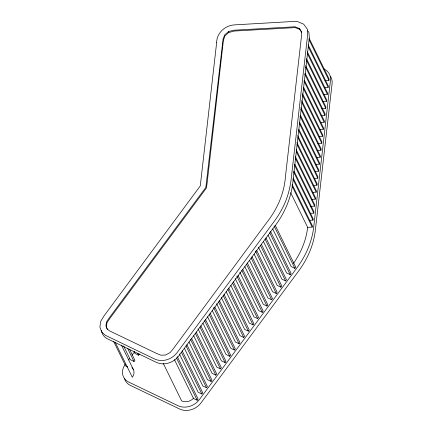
<?xml version="1.0" encoding="UTF-8"?>
<svg xmlns="http://www.w3.org/2000/svg" width="432" height="432" viewBox="0 0 432 432"><rect width="100%" height="100%" fill="white"/><g stroke="black" fill="none" stroke-linecap="round" stroke-linejoin="round"><path stroke-width="0.65" d="M293.474 263.417A88.074 71.345 -26.1 0 0 307.665 227.367L312.201 227.102L312.352 225.769L292.135 184.496M309.76 220.304L313 220.115L313.151 218.781L293.225 178.108M310.559 213.316L313.799 213.127L313.951 211.793L294.025 171.121M310.711 206.366L314.593 206.14L314.75 204.806L294.824 164.133M311.504 199.373L315.392 199.152L315.544 197.818L295.326 156.546M312.304 192.386L316.192 192.159L316.343 190.825L296.125 149.558M313.103 185.398L316.991 185.171L317.142 183.838L296.924 142.565M314.55 178.373L317.79 178.184L317.941 176.85L297.724 135.578M315.349 171.385L318.584 171.196L318.74 169.862L298.814 129.19M316.143 164.398L319.383 164.209L319.54 162.875L299.614 122.202M316.294 157.442L320.182 157.221L320.333 155.887L300.407 115.214M317.093 150.455L320.981 150.233L321.133 148.894L300.915 107.627M317.893 143.467L321.781 143.24L321.932 141.907L301.714 100.634M319.34 136.442L322.58 136.253L322.731 134.919L302.513 93.647M320.134 129.454L323.374 129.265L323.53 127.931L303.604 87.259M320.933 122.467L324.173 122.278L324.324 120.944L304.398 80.271M321.084 115.517L324.972 115.29L325.123 113.956L305.197 73.283M321.883 108.524L325.771 108.302L325.922 106.963L305.705 65.696M322.682 101.536L326.57 101.309L326.722 99.976L306.504 58.709M323.476 94.549L327.364 94.322L327.521 92.988L307.298 51.716M324.923 87.523L328.163 87.334L328.315 86L308.097 44.728M325.075 80.573L328.963 80.347L329.114 79.013L309.188 38.34M107.482 329.654L106.326 326.792L107.071 322.477L109.901 318.384L206.21 188.298L206.906 184.869L223.425 40.257L224.921 35.975L228.593 32.573L228.776 31.46L233.944 30.213L294.899 26.784L299.349 28.48L301.52 31.86L301.509 35.98L285.428 176.742C284.218 193.687 276.982 209.655 266.485 222.858L173.362 348.646L170.095 352.577L165.623 355.001L160.969 355.201L156.8 353.549L109.382 330.793L107.125 328.903L105.91 325.841L106.612 321.781L109.399 317.687L205.843 187.423L223.058 39.064L224.759 34.781L228.776 31.46M128.536 359.883L129.735 358.263M132.138 355.018L134.541 351.772M123.59 345.956L130.329 359.716L134.028 361.487L134.914 360.288L129.643 349.526M134.098 351.637L134.978 353.435L138.677 355.207L139.568 354.008M174.452 359.629L193.498 398.504L197.197 400.28L198.088 399.082L177.282 356.611M179.399 353.943L198.153 392.224L201.852 393.995L202.738 392.796L182.228 350.93M184.34 348.262L202.802 385.943L206.501 387.715L207.387 386.516L186.878 344.644M188.995 341.977L207.452 379.658L211.151 381.434L212.042 380.236L191.527 338.364M193.644 335.696L212.101 373.378L215.806 375.149L216.691 373.95L196.182 332.084M198.002 328.817L216.756 367.097L220.455 368.869L221.341 367.67L200.831 325.798M202.943 323.131L221.405 360.812L225.104 362.588L225.99 361.39L205.481 319.518M207.598 316.85L226.055 354.532L229.754 356.303L230.645 355.104L210.13 313.238M212.247 310.565L230.71 348.251L234.409 350.023L235.294 348.824L214.785 306.952M216.605 303.685L235.359 341.966L239.058 343.742L239.944 342.544L219.434 300.672M221.254 297.405L240.008 335.686L243.707 337.457L244.598 336.258L224.084 294.392M226.201 291.719L244.658 329.405L248.357 331.177L249.248 329.978L228.733 288.106M230.85 285.439L249.313 323.12L253.012 324.896L253.897 323.692L233.388 281.826M235.208 278.559L253.962 316.84L257.661 318.611L258.547 317.412L238.037 275.546M239.857 272.279L258.611 310.554L262.31 312.331L263.201 311.132L242.687 269.26M244.804 266.593L263.261 304.274L266.965 306.045L267.851 304.846L247.342 262.98M249.453 260.312L267.916 297.994L271.615 299.765L272.5 298.566L251.991 256.694M254.102 254.027L272.565 291.708L276.264 293.485L277.15 292.286L256.64 250.414M258.46 247.147L277.214 285.428L280.913 287.199L281.804 286L261.29 244.134M263.407 241.461L281.869 279.148L285.568 280.919L286.454 279.72L265.945 237.848M268.056 235.181L286.519 272.862L290.218 274.639L291.103 273.44L270.594 231.568M272.711 228.901L291.168 266.582L294.867 268.353L295.758 267.154L275.243 225.288M228.593 32.573L234.284 31.045L295.115 27.61L299.819 29.349L301.655 32.335M127.791 367.011L125.68 365.996L113.665 341.474M307.708 30.78L308.891 32.405L309.334 37.562L293.085 179.852C291.735 197.753 284.072 214.607 273.008 228.577L179.129 355.385C174.107 362.551 164.241 366.179 156.109 362.254L106.882 338.553A15.655 12.685 -26.1 0 1 101.515 330.545M299.349 28.48L299.819 29.349M309.037 39.674L328.963 80.347M308.237 46.661L328.163 87.334M307.438 53.649L327.364 94.322M306.644 60.637L326.57 101.309M305.554 67.03L325.771 108.302M304.754 74.018L324.972 115.29M303.955 81.005L324.173 122.278M303.448 88.592L323.374 129.265M302.654 95.58L322.58 136.253M301.855 102.568L321.781 143.24M300.764 108.961L320.981 150.233M299.965 115.949L320.182 157.221M299.165 122.936L319.383 164.209M298.663 130.523L318.584 171.196M297.864 137.511L317.79 178.184M297.065 144.499L316.991 185.171M296.266 151.486L316.192 192.159M295.175 157.88L315.392 199.152M294.376 164.867L314.593 206.14M293.576 171.855L313.799 213.127M293.074 179.442L313 220.115M291.983 185.83L312.201 227.102M290.671 192.677L307.665 227.367M274.061 225.887L294.867 268.353M269.703 232.767L290.218 274.639M265.054 239.047L285.568 280.919M260.404 245.333L280.913 287.199M255.458 251.014L276.264 293.485M251.1 257.899L271.615 299.765M246.451 264.179L266.965 306.045M241.801 270.459L262.31 312.331M236.855 276.145L257.661 318.611M232.497 283.025L253.012 324.896M227.848 289.305L248.357 331.177M223.198 295.591L243.707 337.457M218.543 301.871L239.058 343.742M213.602 307.557L234.409 350.023M209.245 314.437L229.754 356.303M204.595 320.717L225.104 362.588M199.94 326.997L220.455 368.869M195.291 333.283L215.806 375.149M190.642 339.563L211.151 381.434M185.992 345.848L206.501 387.715M181.337 352.129L201.852 393.995M176.396 357.809L197.197 400.28M163.204 363.274L181.661 400.955A9.439 7.646 -26.1 0 0 193.79 398.039M137.803 353.414L138.677 355.207M127.58 348.332L134.028 361.487M121.408 345.109L133.418 369.63M115.344 342.625L132.338 377.314A9.439 7.646 -26.1 0 0 131.895 367.643M125.334 364.208A15.725 12.739 -26.1 0 0 128.785 382.109L178.108 405.756A15.725 12.739 -26.1 0 0 199.319 399.67L296.989 267.748A94.37 76.442 -26.1 0 0 313.713 227.016L330.475 80.26A15.73 12.739 -26.1 0 0 323.919 68.996M124.432 378.378A15.725 12.739 -26.1 0 0 130.41 385.425L179.734 409.066A15.725 12.739 -26.1 0 0 200.945 402.986L298.615 271.058A94.37 76.442 -26.1 0 0 315.338 230.326L332.095 83.57A15.73 12.739 -26.1 0 0 330.469 76.415M216.643 42.638L200.281 185.906L103.907 316.084L100.753 321.262L99.878 327.04L101.704 332.019L105.257 335.243L154.132 358.771C162.421 362.966 172.622 359.257 177.692 351.821L275.308 219.877A97.718 79.153 -26.1 0 0 285.552 201.479C288.738 193.52 290.628 185.101 291.46 176.569L307.676 34.576L307.271 29.111L303.68 24.181L297.535 21.611L290.995 21.6L234.598 24.872C225.239 25.277 216.621 33.01 216.643 42.638"/></g></svg>
